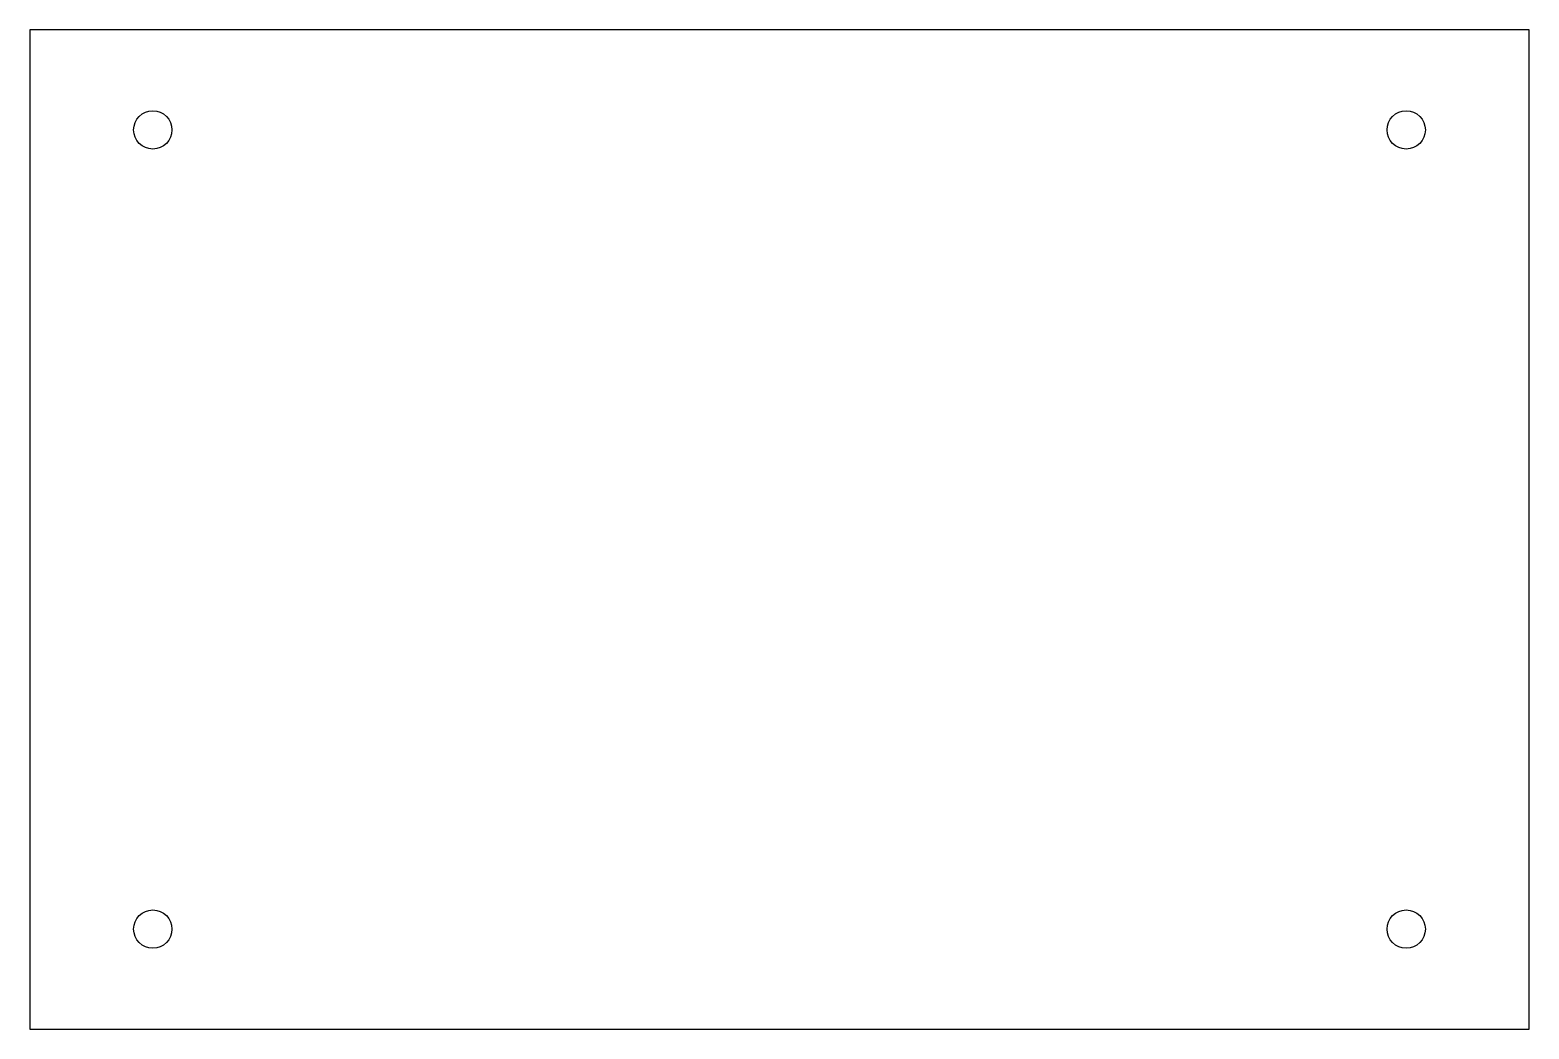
# Model space of a CAD drawing. Header units: millimetres. Extents: x -90 to 0, y -60 to 0.
import ezdxf

# ---------------------------------------------------------------- set-up
doc = ezdxf.new("R2010")
doc.units = ezdxf.units.MM
doc.layers.get('0').update_dxf_attribs({"linetype": 'CONTINUOUS'})

msp = doc.modelspace()

# ---------------------------------------------------------------- linework, layer by layer
for points in [[(0, -60), (0, 0), (-90, 0), (-90, -60)], [(-90, 0), (-90, -60), (0, -60), (0, 0)]]:
    msp.add_lwpolyline(points, close=True)
for centre in [(-82.625, -6), (-7.375, -6), (-82.625, -54), (-7.375, -54)]:
    msp.add_circle(centre, 1.15)

doc.saveas('drawing.dxf')
